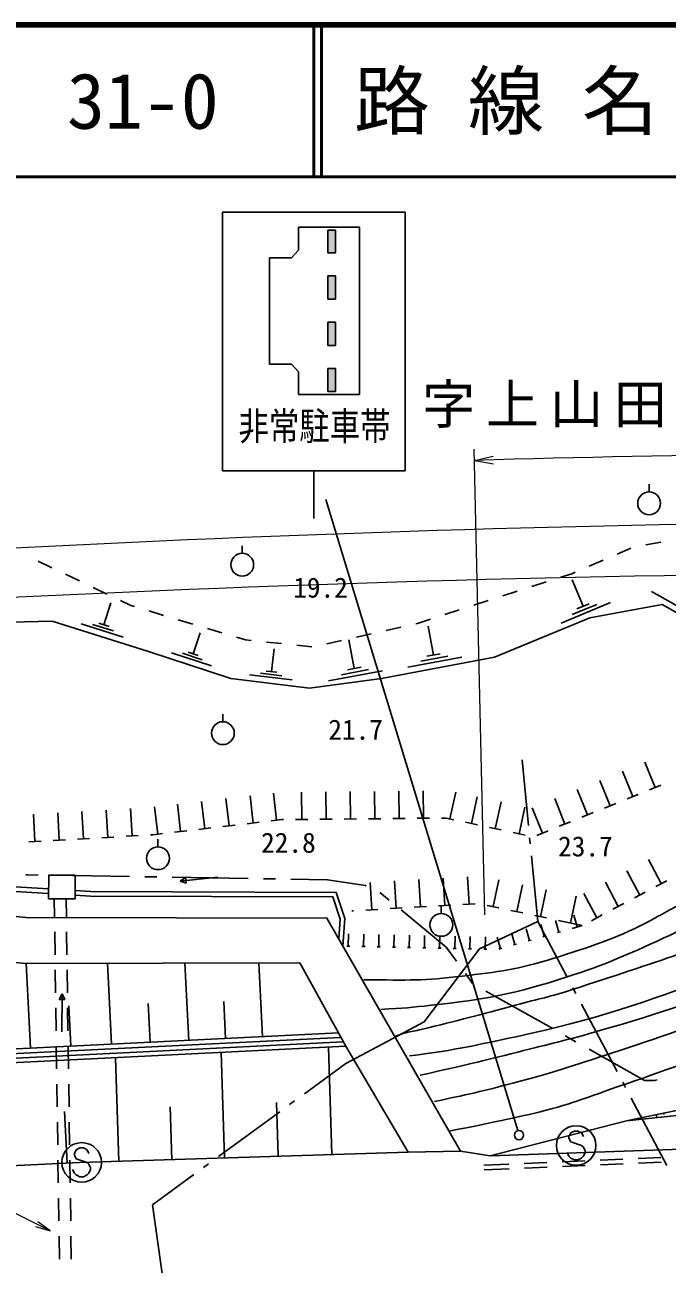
# Model space of a CAD drawing. Units: millimetres, scale not verified. Extents: x 40000 to 680000, y 20000 to 380000.
# Drawn here: x 158750 to 200970, y 298549 to 380000 of the extents above; entities that cross this region are included whole.
import ezdxf
from ezdxf.enums import TextEntityAlignment as Align

# ---------------------------------------------------------------- set-up
doc = ezdxf.new("R2010")
doc.units = ezdxf.units.MM
doc.header["$LTSCALE"] = 1000
for name, color, linetype, lineweight in [('M-BGD', 7, 'Continuous', 25), ('M-BMK-ROW', 30, 'Continuous', 25), ('M-STR-HTXT', 7, 'Continuous', 13), ('M-STR-STRC', 7, 'Continuous', 25), ('M-TTL', 2, 'Continuous', 140), ('M-TTL-LINE', 7, 'Continuous', 50)]:
    doc.layers.add(name, color=color, linetype=linetype, lineweight=lineweight)
doc.layers.add('M-BMK-HTXT', color=7, linetype='Continuous')
doc.layers.add('M-TTL-TXT', color=7, linetype='Continuous')
doc.styles.add('ＭＳ ゴシック', font='')
doc.styles.get('ＭＳ ゴシック').set_extended_font_data('MS Gothic')

# ---------------------------------------------------------------- blocks, each defined once
blk = doc.blocks.new('open_arrow')
at = {"color": 0, "linetype": 'Continuous', "lineweight": -2}
blk.add_lwpolyline([(7.5, 1.25), (0, 0), (7.5, -1.25)], dxfattribs=at)

msp = doc.modelspace()

# ---------------------------------------------------------------- hatches: boundary and pattern name
at = {"layer": 'M-STR-STRC'}
for points in [[(179173, 365013), (179173, 366493), (178673, 366493), (178673, 365013)], [(179173, 361973), (179173, 363493), (178673, 363493), (178673, 361973)], [(179173, 358933), (179173, 360453), (178673, 360453), (178673, 358933)], [(179173, 355893), (179173, 357413), (178673, 357413), (178673, 355893)]]:
    msp.add_hatch(color=256, dxfattribs=at).paths.add_polyline_path(points)

# ---------------------------------------------------------------- linework, layer by layer
at = {"layer": 'M-BGD'}
for p, q in [((199783, 349302), (199783, 349802)), ((173042, 345266), (173042, 345766)), ((197671, 345203), (198590, 345598)), ((199560, 345820), (200545, 345990)), ((159633, 344750), (160535, 344318)), ((195833, 344414), (196752, 344809)), ((161437, 343886), (162339, 343454)), ((193970, 343692), (194695, 343925)), ((194695, 343925), (194914, 344019)), ((163241, 343023), (164143, 342591)), ((192067, 343079), (193019, 343386)), ((195442, 341788), (194725, 343516)), ((165045, 342159), (165721, 341835)), ((188259, 341854), (189211, 342160)), ((190163, 342467), (191115, 342773)), ((204796, 340023), (199944, 342752)), ((163950, 340561), (164411, 342023)), ((165721, 341835), (165961, 341763)), ((166918, 341476), (167876, 341189)), ((186355, 341241), (187307, 341548)), ((197240, 342029), (194002, 340685)), ((196341, 341909), (194722, 341237)), ((195847, 341957), (195037, 341620)), ((165205, 339764), (162465, 340628)), ((164578, 340163), (163207, 340595)), ((164293, 340453), (163608, 340670)), ((168834, 340901), (169792, 340614)), ((184449, 340638), (184553, 340662)), ((184553, 340662), (185403, 340935)), ((185616, 338581), (185262, 340473)), ((169820, 338655), (170280, 340050)), ((170750, 340327), (171708, 340039)), ((172665, 339752), (173265, 339572)), ((180545, 339763), (181521, 339982)), ((182497, 340201), (183473, 340419)), ((173265, 339572), (173637, 339534)), ((174632, 339433), (175627, 339332)), ((174963, 337490), (175143, 338980)), ((176622, 339231), (177617, 339130)), ((178594, 339326), (179570, 339544)), ((180405, 337692), (180051, 339583)), ((171013, 337874), (168397, 338737)), ((170417, 338264), (169108, 338696)), ((170147, 338547), (169493, 338762)), ((187478, 338441), (183931, 337777)), ((186547, 338511), (184774, 338179)), ((186059, 338664), (185173, 338498)), ((176314, 336948), (173521, 337287)), ((175639, 337219), (174242, 337388)), ((175312, 337448), (174614, 337532)), ((182266, 337551), (178720, 336887)), ((181336, 337621), (179563, 337289)), ((180848, 337775), (179962, 337609)), ((171767, 334198), (171767, 334698)), ((191852, 327376), (191430, 331699)), ((200184, 329877), (199509, 331546)), ((198700, 329277), (198025, 330946)), ((197217, 328678), (196542, 330346)), ((200554, 330027), (199813, 329727)), ((172172, 327357), (171962, 329145)), ((173761, 327543), (173552, 329331)), ((175298, 327723), (175088, 329511)), ((176948, 327776), (176930, 329576)), ((178548, 327792), (178530, 329592)), ((180148, 327808), (180130, 329608)), ((181748, 327824), (181730, 329624)), ((183348, 327840), (183330, 329639)), ((184947, 327855), (184930, 329655)), ((186687, 327816), (187068, 329576)), ((188109, 327509), (188489, 329268)), ((194250, 327478), (193576, 329146)), ((195734, 328078), (195059, 329746)), ((199071, 329427), (198329, 329127)), ((162613, 326507), (162509, 328304)), ((164211, 326600), (164106, 328397)), ((165808, 326692), (165704, 328489)), ((167485, 326808), (167275, 328596)), ((168993, 326985), (168784, 328773)), ((170583, 327171), (170373, 328959)), ((189673, 327170), (190053, 328930)), ((191236, 326832), (191617, 328591)), ((192767, 326878), (192092, 328546)), ((197588, 328828), (196846, 328528)), ((159419, 326321), (159314, 328118)), ((161016, 326414), (160912, 328211)), ((174158, 327590), (173364, 327497)), ((175643, 327763), (174953, 327683)), ((175748, 327764), (175643, 327763)), ((177348, 327780), (176548, 327772)), ((178948, 327796), (178148, 327788)), ((180548, 327812), (179748, 327804)), ((182148, 327828), (181348, 327820)), ((183748, 327844), (182948, 327836)), ((185347, 327859), (184548, 327851)), ((186438, 327870), (186147, 327867)), ((186936, 327762), (186438, 327870)), ((188500, 327424), (187718, 327593)), ((194621, 327628), (193880, 327328)), ((196105, 328228), (195363, 327928)), ((164610, 326623), (163811, 326576)), ((166207, 326716), (165409, 326669)), ((167168, 326771), (167006, 326762)), ((167801, 326846), (167168, 326771)), ((169391, 327032), (168596, 326939)), ((170980, 327218), (170185, 327125)), ((172569, 327404), (171774, 327311)), ((190064, 327086), (189282, 327255)), ((191627, 326747), (190845, 326916)), ((193138, 327028), (192396, 326728)), ((159818, 326344), (159020, 326298)), ((161416, 326437), (160617, 326391)), ((163013, 326530), (162214, 326484)), ((167504, 325979), (167504, 326479)), ((191968, 326182), (191929, 326580)), ((192467, 321063), (192046, 325386)), ((200582, 323562), (199738, 325152)), ((199169, 322812), (198325, 324402)), ((171442, 323989), (168956, 323730)), ((168956, 323730), (169309, 323955)), ((169348, 323582), (168956, 323730)), ((169309, 323955), (169348, 323582)), ((181555, 321845), (181450, 323642)), ((183152, 321938), (183047, 323735)), ((184749, 322031), (184644, 323828)), ((186346, 322125), (186242, 323922)), ((187944, 322218), (187839, 324015)), ((189521, 322049), (189894, 323810)), ((191087, 321717), (191459, 323478)), ((197756, 322062), (196912, 323651)), ((200935, 323750), (200229, 323374)), ((160702, 321388), (160686, 322552)), ((161481, 321387), (161465, 322551)), ((192652, 321386), (193025, 323147)), ((194609, 320972), (194981, 322733)), ((196342, 321311), (195498, 322901)), ((199522, 322999), (198816, 322624)), ((180357, 321775), (180244, 321768)), ((181954, 321868), (181155, 321822)), ((183551, 321961), (182753, 321915)), ((185149, 322055), (184350, 322008)), ((186746, 322148), (185947, 322101)), ((186122, 321597), (186122, 322097)), ((188343, 322241), (187544, 322195)), ((189913, 321966), (189130, 322132)), ((191478, 321635), (190695, 321800)), ((198109, 322249), (197402, 321874)), ((188624, 319267), (192467, 321063)), ((193043, 321303), (192261, 321469)), ((192467, 321063), (194401, 317409)), ((193852, 320371), (193634, 321141)), ((195391, 320806), (193826, 321138)), ((195055, 320711), (194837, 321481)), ((196696, 321499), (195989, 321124)), ((160738, 318889), (160716, 320388)), ((161517, 318887), (161496, 320387)), ((180011, 319450), (180028, 320250)), ((181011, 319429), (181028, 320228)), ((182010, 319407), (182027, 320207)), ((183010, 319386), (183027, 320186)), ((184010, 319365), (184027, 320165)), ((185010, 319344), (185027, 320143)), ((186009, 319322), (186026, 320122)), ((190965, 319554), (190747, 320324)), ((191927, 319826), (191709, 320596)), ((192890, 320098), (192672, 320868)), ((192986, 320126), (192793, 320071)), ((193948, 320398), (193756, 320344)), ((195391, 320806), (194718, 320616)), ((180111, 319448), (179911, 319452)), ((181110, 319426), (180911, 319431)), ((182110, 319405), (181910, 319409)), ((183110, 319384), (182910, 319388)), ((184110, 319363), (183910, 319367)), ((185110, 319342), (184910, 319346)), ((186109, 319320), (185909, 319325)), ((187109, 319299), (186909, 319303)), ((187009, 319301), (187026, 320101)), ((188009, 319280), (188026, 320080)), ((189009, 319259), (189026, 320059)), ((190003, 319282), (189785, 320051)), ((190099, 319309), (189907, 319254)), ((191061, 319581), (190869, 319527)), ((192024, 319853), (191831, 319799)), ((185001, 314476), (188624, 319267)), ((188109, 319278), (187909, 319282)), ((189109, 319257), (188909, 319261)), ((159119, 312741), (158841, 318317)), ((160773, 316389), (160752, 317889)), ((161553, 316387), (161531, 317887)), ((164441, 313006), (164176, 318328)), ((169521, 313259), (169268, 318339)), ((174371, 313500), (174130, 318350)), ((179846, 312872), (176835, 318356)), ((161010, 315940), (161199, 316315)), ((161189, 313815), (161199, 316315)), ((161199, 316315), (161385, 315939)), ((194775, 316702), (194962, 316349)), ((160809, 313889), (160788, 315389)), ((161385, 315939), (161010, 315940)), ((161588, 313888), (161567, 315388)), ((161780, 312874), (161647, 315535)), ((166981, 313133), (166855, 315673)), ((171946, 313380), (171825, 315804)), ((195336, 315641), (197674, 311222)), ((179844, 311732), (185001, 314476)), ((160844, 311389), (160823, 312889)), ((161624, 311388), (161602, 312888)), ((178937, 305751), (178712, 312815)), ((183935, 305911), (179846, 312872)), ((164936, 305305), (164719, 312119)), ((171874, 305526), (171653, 312464)), ((177127, 309747), (179844, 311732)), ((160880, 308890), (160859, 310389)), ((161659, 308888), (161638, 310388)), ((198048, 310515), (198236, 310161)), ((168405, 305416), (168294, 308885)), ((175405, 305639), (175293, 309171)), ((176158, 309039), (176481, 309275)), ((198610, 309454), (200948, 305035)), ((160916, 306390), (160894, 307890)), ((161530, 305184), (161367, 308588)), ((161695, 306388), (161673, 307888)), ((171475, 305617), (175512, 308567)), ((200249, 308381), (200288, 308188)), ((200738, 308482), (200758, 308385)), ((196564, 305382), (198063, 305447)), ((199062, 305490), (200560, 305555)), ((160951, 303890), (160930, 305390)), ((161730, 303889), (161709, 305389)), ((170506, 304909), (170829, 305145)), ((188929, 305050), (190570, 305121)), ((188942, 304750), (190589, 304822)), ((191569, 305165), (193067, 305230)), ((191588, 304865), (193087, 304930)), ((194066, 305273), (195565, 305338)), ((194086, 304974), (195585, 305039)), ((196584, 305082), (198082, 305147)), ((199081, 305191), (200580, 305256)), ((167143, 302451), (169860, 304437)), ((160987, 301390), (160965, 302890)), ((161766, 301389), (161745, 302889)), ((167893, 297152), (167143, 302451)), ((161022, 298891), (161001, 300390)), ((161801, 298889), (161780, 300389))]:
    msp.add_line(p, q, dxfattribs=at)
for points in [[(205193, 339341), (200636, 341904), (195889, 341035), (189630, 338437), (182188, 337043), (177453, 336408), (172287, 337033), (166873, 338818), (160556, 340811), (157814, 340734)], [(63761, 324445), (73230, 325391), (77293, 326409), (87450, 327006), (114636, 327581), (139175, 323234), (144448, 325461), (147532, 325094), (148824, 323956), (154860, 323549), (160319, 323213)], [(63799, 324147), (73282, 325095), (77339, 326111), (87462, 326706), (114613, 327280), (139210, 322923), (144492, 325154), (147404, 324807), (148702, 323663), (154841, 323249), (160319, 322913)], [(183935, 305911), (187386, 305984), (178601, 321294), (158843, 321333), (140438, 323206), (139278, 322745)], [(162053, 323107), (163081, 323044), (179214, 322987), (179777, 321259), (179655, 319457)], [(162053, 322806), (163071, 322744), (178996, 322688), (179474, 321222), (179386, 319926)], [(176835, 318356), (158829, 318316), (135508, 320519), (122700, 319138), (94468, 316621), (85389, 315897)], [(179365, 313749), (149372, 312256), (136430, 311497)], [(179675, 313163), (149404, 311657), (110036, 309347), (92710, 307657), (66280, 304526)], [(179846, 312872), (149420, 311358), (110059, 309048), (92742, 307359), (66318, 304228)], [(179504, 313455), (149388, 311957), (136457, 311209)], [(271223, 304802), (258761, 308267), (238973, 310899), (222125, 311780), (209730, 310333), (198290, 307978)], [(198290, 307978), (219005, 310156), (244415, 308874), (265017, 306165), (270641, 304057)], [(198290, 307978), (189336, 305669), (187386, 305984)], [(270641, 304057), (240037, 306801), (224254, 307930), (216746, 308077), (203186, 306145), (189336, 305669)], [(67150, 297646), (85416, 299708), (128144, 303590), (162356, 305223), (183935, 305911)]]:
    msp.add_lwpolyline(points, dxfattribs=at)
msp.add_lwpolyline([(160318, 322553), (162052, 322550), (162055, 324111), (160321, 324114)], close=True, dxfattribs=at)
for centre in [(199783, 348552), (173042, 344516), (171767, 333448), (167504, 325229), (186122, 320847)]:
    msp.add_circle(centre, 750, dxfattribs=at)
for points, knots in [([(181028, 317248), (184032, 317206), (184980, 317182), (187487, 317479), (189849, 317758), (191197, 317918), (193464, 318637), (195940, 319423), (197350, 319858), (199672, 321023), (199994, 321185), (200158, 321305), (200476, 321474), (205453, 324135), (208168, 325820), (213402, 327930), (222569, 331626), (227919, 333202), (237473, 335730), (239916, 336376), (241294, 337004), (243820, 336976), (245872, 336954), (247073, 336977), (249039, 336392), (250550, 335942), (251101, 335037), (252520, 334352), (256246, 332552), (258287, 331355), (262245, 330148), (263580, 329741), (264429, 329832), (265709, 329277), (268192, 328201), (269208, 326894), (271254, 325123), (273655, 323045), (274002, 320525), (276934, 319307), (277715, 318982), (278290, 318740), (279083, 319035), (280473, 319552), (280944, 320420), (282031, 321429), (283360, 322662), (283814, 323636), (285116, 324897), (286547, 326283), (287423, 326989), (289028, 328170), (290403, 329182), (291268, 329625), (292805, 330370), (297363, 332578), (300245, 333074), (305148, 334342), (306641, 334729), (307518, 334930), (309059, 334880), (311231, 334810), (312562, 334459), (314389, 333280), (316396, 331984), (317115, 330738), (318889, 329138), (321898, 326425), (323376, 324644), (326646, 322252), (328285, 321053), (329224, 320367), (331071, 319525), (332625, 318817), (333563, 318371), (335269, 318307), (337656, 318218), (339104, 318239), (341334, 319096), (342708, 319624), (343378, 320189), (344494, 321149), (345493, 322008), (345970, 322593), (346767, 323643), (348207, 325538), (348933, 326851), (350138, 328585)], [0, 0, 0, 0, 1, 1, 1, 2, 2, 2, 3, 3, 3, 4, 4, 4, 5, 5, 5, 6, 6, 6, 7, 7, 7, 8, 8, 8, 9, 9, 9, 10, 10, 10, 11, 11, 11, 12, 12, 12, 13, 13, 13, 14, 14, 14, 15, 15, 15, 16, 16, 16, 17, 17, 17, 18, 18, 18, 19, 19, 19, 20, 20, 20, 21, 21, 21, 22, 22, 22, 23, 23, 23, 24, 24, 24, 25, 25, 25, 26, 26, 26, 27, 27, 27, 28, 28, 28, 29, 29, 29, 29]), ([(182143, 315298), (183705, 315361), (184171, 315427), (185466, 315566), (189011, 315948), (191010, 316331), (194403, 317427), (196928, 318243), (198291, 318862), (200704, 319965), (203019, 321024), (204199, 321860), (206518, 322909), (210812, 324851), (213230, 325935), (217671, 327511), (225424, 330263), (229950, 331260), (237906, 333357), (240252, 333976), (241531, 334589), (243948, 334792), (245493, 334922), (246405, 334928), (247911, 334561), (252026, 333558), (253151, 330339), (257096, 328795), (259302, 327932), (260782, 328262), (263013, 327465), (264500, 326933), (265277, 326458), (266587, 325578), (270436, 322993), (271337, 320098), (274754, 316966), (275871, 315942), (276526, 315384), (277800, 314562), (278135, 314346), (278391, 314363), (278780, 314274), (278875, 314253), (278906, 314244), (279022, 314222)], [0, 0, 0, 0, 1, 1, 1, 2, 2, 2, 3, 3, 3, 4, 4, 4, 5, 5, 5, 6, 6, 6, 7, 7, 7, 8, 8, 8, 9, 9, 9, 10, 10, 10, 11, 11, 11, 12, 12, 12, 13, 13, 13, 14, 14, 14, 15, 15, 15, 15]), ([(183063, 313518), (183400, 313641), (183499, 313673), (183785, 313755), (184175, 313866), (184406, 313881), (184801, 313975), (187258, 314561), (188623, 314934), (191061, 315592), (192496, 315979), (193319, 316131), (194731, 316593), (200223, 318390), (203318, 319377), (208655, 321593), (212053, 323004), (213807, 324150), (217246, 325456), (220636, 326744), (222561, 327431), (226073, 328333), (229769, 329284), (231896, 329631), (235685, 330095), (238973, 330497), (240906, 331361), (244145, 330670), (246751, 330115), (248136, 329406), (250479, 328136), (251532, 327565), (251842, 326823), (252885, 326232), (257142, 323818), (259917, 323219), (264195, 320841), (266340, 319649), (267461, 318815), (269347, 317245), (271099, 315787), (271769, 314585), (273666, 313320), (274757, 312593), (275198, 312319), (276577, 311649)], [0, 0, 0, 0, 1, 1, 1, 2, 2, 2, 3, 3, 3, 4, 4, 4, 5, 5, 5, 6, 6, 6, 7, 7, 7, 8, 8, 8, 9, 9, 9, 10, 10, 10, 11, 11, 11, 12, 12, 12, 13, 13, 13, 14, 14, 14, 15, 15, 15, 15]), ([(184043, 312232), (187321, 312663), (188319, 312934), (191036, 313502), (201107, 315605), (206211, 318729), (215927, 322111), (219532, 323365), (221472, 324318), (225151, 325332), (229350, 326489), (231855, 327128), (236199, 326830), (239137, 326628), (240800, 326168), (243525, 325052), (245210, 324362), (245842, 323374), (247493, 322607), (250441, 321237), (252246, 320833), (255315, 319759), (258195, 318750), (259934, 318505), (262707, 317232), (266432, 315521), (267769, 313254), (271398, 311349), (272776, 310626), (273275, 310344), (274983, 309610)], [0, 0, 0, 0, 1, 1, 1, 2, 2, 2, 3, 3, 3, 4, 4, 4, 5, 5, 5, 6, 6, 6, 7, 7, 7, 8, 8, 8, 9, 9, 9, 10, 10, 10, 10]), ([(184735, 310963), (187844, 311678), (188650, 311859), (191147, 312486), (193260, 313017), (194449, 313298), (196544, 313897), (200742, 315099), (203031, 315978), (207219, 317214), (212019, 318629), (214636, 319755), (219557, 320664), (222126, 321138), (223620, 321060), (226232, 321077), (229912, 321099), (231948, 320526), (235596, 320043), (237310, 319816), (238259, 319604), (239952, 319254), (247831, 317624), (252326, 316804), (259874, 314018), (263543, 312664), (265207, 311027), (268797, 309472), (270581, 308698), (271197, 308428), (273411, 307600)], [0, 0, 0, 0, 1, 1, 1, 2, 2, 2, 3, 3, 3, 4, 4, 4, 5, 5, 5, 6, 6, 6, 7, 7, 7, 8, 8, 8, 9, 9, 9, 10, 10, 10, 10]), ([(185667, 309231), (188329, 309802), (189063, 309976), (191216, 310548), (194046, 311300), (195589, 311870), (198375, 312769), (204760, 314830), (208149, 316624), (214670, 318201), (217822, 318963), (219679, 319030), (222920, 319118), (226182, 319206), (228024, 318676), (231174, 317821), (232592, 317436), (233468, 317340), (234725, 316580), (235219, 316281), (235225, 315745), (235758, 315522), (238950, 314189), (241198, 315396), (244570, 314619), (248599, 313689), (250892, 313075), (254613, 311272), (256663, 310278), (257443, 309883), (259713, 308444)], [0, 0, 0, 0, 1, 1, 1, 2, 2, 2, 3, 3, 3, 4, 4, 4, 5, 5, 5, 6, 6, 6, 7, 7, 7, 8, 8, 8, 9, 9, 9, 10, 10, 10, 10]), ([(186629, 307303), (188435, 307648), (188910, 307735), (190363, 308056), (191567, 308322), (192249, 308447), (193436, 308780), (195359, 309320), (196391, 309769), (198285, 310403), (201396, 311445), (203075, 312240), (206248, 313075), (211378, 314426), (214363, 316194), (219618, 315468), (221364, 315227), (222343, 314682), (223715, 313575), (224442, 312988), (224752, 312712), (225416, 311895)], [0, 0, 0, 0, 1, 1, 1, 2, 2, 2, 3, 3, 3, 4, 4, 4, 5, 5, 5, 6, 6, 6, 7, 7, 7, 7])]:
    msp.add_open_spline(points, degree=3, knots=knots, dxfattribs=at)
at = {"layer": 'M-BMK-ROW'}
for p, q in [((158830, 324143), (158925, 324136)), ((158925, 324136), (159630, 324124)), ((160630, 324108), (165629, 324027)), ((166629, 324010), (167429, 323997)), ((168429, 323981), (173428, 323900)), ((174428, 323883), (175228, 323870)), ((176228, 323854), (178652, 323815)), ((178652, 323815), (181147, 323429)), ((181147, 323429), (181194, 323410)), ((182086, 322979), (182703, 322470)), ((183475, 321834), (186445, 319387)), ((186445, 319387), (187121, 318455)), ((187708, 317645), (188178, 316998)), ((189044, 316501), (193402, 314051)), ((194274, 313561), (194971, 313169)), ((195843, 312679), (199488, 310630)), ((199488, 310630), (200126, 310622)), ((200126, 310622), (200300, 310672))]:
    msp.add_line(p, q, dxfattribs=at)
at = {"layer": 'M-STR-HTXT'}
for p, q in [((188975, 321518), (188278, 352106)), ((188295, 351371), (189537, 351657)), ((188295, 351371), (189552, 351158))]:
    msp.add_line(p, q, dxfattribs=at)
msp.add_lwpolyline([(160419, 300738), (148857, 306495), (115107, 306495)], dxfattribs=at)
for centre, radius, start, end in [((226020, -947710), 1299629, 88.00343, 91.66337), ((225973, -952250), 1299629, 86.94093, 97.24067), ((225662, -1038701), 1382722, 86.41866, 96.77645)]:
    msp.add_arc(centre, radius, start, end, dxfattribs=at)
at = {"layer": 'M-STR-STRC'}
for p, q in [((171749, 350693), (171749, 367693)), ((171749, 367693), (183749, 367693)), ((183749, 367693), (183749, 350693)), ((180749, 366693), (176749, 366693)), ((176749, 366693), (176749, 365191)), ((180749, 366693), (180749, 355693)), ((178673, 366493), (178673, 365013)), ((179173, 366493), (178673, 366493)), ((179173, 366493), (179173, 365013)), ((176749, 365191), (176281, 364693)), ((178673, 365013), (179173, 365013)), ((176281, 364693), (174833, 364693)), ((174833, 364693), (174833, 357693)), ((178673, 363493), (178673, 361973)), ((178673, 363493), (179173, 363493)), ((179173, 363493), (179173, 361973)), ((178673, 361973), (179173, 361973)), ((178673, 360453), (178673, 358933)), ((178673, 360453), (179173, 360453)), ((179173, 360453), (179173, 358933)), ((178673, 358933), (179173, 358933)), ((174833, 357693), (176275, 357693)), ((176275, 357693), (176749, 357186)), ((176749, 355693), (176749, 357186)), ((178673, 357413), (178673, 355893)), ((178673, 357413), (179173, 357413)), ((179173, 357413), (179173, 355893)), ((176749, 355693), (180749, 355693)), ((178673, 355893), (179173, 355893)), ((171749, 350693), (183749, 350693)), ((177749, 350693), (177749, 347551)), ((178543, 348795), (191160, 307329)), ((194632, 307180), (194514, 306944)), ((194869, 307298), (194632, 307180)), ((195105, 307298), (194869, 307298)), ((195341, 307180), (195105, 307298)), ((195459, 306944), (195341, 307180)), ((194514, 306944), (194514, 306826)), ((194514, 306826), (194632, 306589)), ((194632, 306589), (195341, 306353)), ((195341, 306353), (195459, 306235)), ((162134, 306067), (162016, 305831)), ((162016, 305831), (162016, 305713)), ((162016, 305713), (162134, 305477)), ((162370, 306186), (162134, 306067)), ((162134, 305477), (162843, 305240)), ((162606, 306186), (162370, 306186)), ((162843, 306067), (162606, 306186)), ((162961, 305831), (162843, 306067)), ((194514, 305644), (194396, 305880)), ((194632, 305526), (194514, 305644)), ((194869, 305407), (194632, 305526)), ((195341, 305526), (195105, 305407)), ((195459, 305644), (195341, 305526)), ((195459, 306235), (195578, 305998)), ((195578, 305880), (195459, 305644)), ((195578, 305998), (195578, 305880)), ((162016, 304531), (161897, 304767)), ((162843, 305240), (162961, 305122)), ((162961, 305122), (163079, 304886)), ((163079, 304767), (162961, 304531)), ((163079, 304886), (163079, 304767)), ((195105, 305407), (194869, 305407)), ((162134, 304413), (162016, 304531)), ((162370, 304295), (162134, 304413)), ((162606, 304295), (162370, 304295)), ((162843, 304413), (162606, 304295)), ((162961, 304531), (162843, 304413))]:
    msp.add_line(p, q, dxfattribs=at)
for centre, radius in [((191230, 307032), 305), ((194987, 306353), 1300), ((162488, 305240), 1300)]:
    msp.add_circle(centre, radius, dxfattribs=at)
at = {"layer": 'M-TTL'}
msp.add_line((680000, 380000), (40000, 380000), dxfattribs=at)
at = {"layer": 'M-TTL-LINE'}
for p, q in [((177750, 380000), (177750, 370000)), ((178250, 380000), (178250, 370000)), ((40000, 370000), (680000, 370000))]:
    msp.add_line(p, q, dxfattribs=at)

# ---------------------------------------------------------------- block references
at = {"layer": 'M-STR-HTXT', "xscale": 133, "yscale": 133, "rotation": 153.5}
msp.add_blockref('open_arrow', (160419, 300738), dxfattribs=at)

# ---------------------------------------------------------------- texts
at = {"layer": 'M-BGD', "style": 'ＭＳ ゴシック'}
for s, p in [('19.2', (176391, 341959)), ('21.7', (178699, 332625)), ('22.8', (174280, 325193)), ('23.7', (193797, 324954))]:
    msp.add_text(s, height=1320, dxfattribs=at).set_placement(p, align=Align.BOTTOM_LEFT)
at = {"layer": 'M-BMK-HTXT', "insert": (193250, 353511), "char_height": 2566, "attachment_point": 8, "style": 'ＭＳ ゴシック'}
msp.add_mtext('\\T1.2;字上山田', dxfattribs=at)
at = {"layer": 'M-STR-STRC', "style": 'ＭＳ ゴシック', "width": 0.8}
msp.add_text('非常駐車帯', height=1833, dxfattribs=at).set_placement((172792, 352158), align=Align.BOTTOM_LEFT)
at = {"layer": 'M-TTL-TXT', "style": 'ＭＳ ゴシック'}
for s, p in [('路 線 名', (180380, 375000)), ('31-0', (161521, 375000))]:
    msp.add_text(s, height=3666, dxfattribs=at).set_placement(p, align=Align.MIDDLE_LEFT)

doc.saveas('drawing.dxf')
